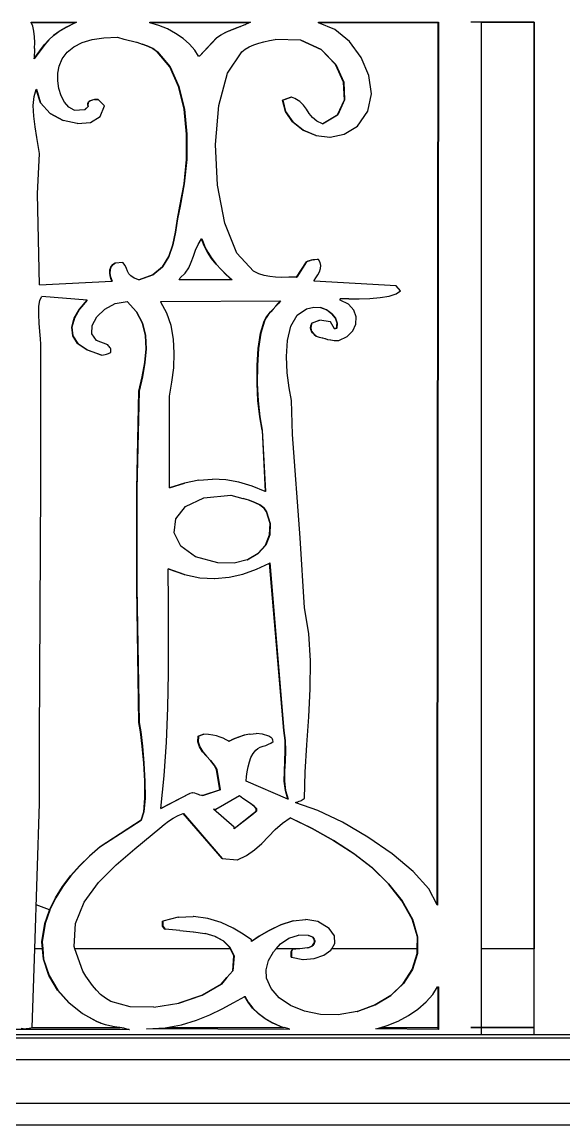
# Model space of a CAD drawing. Header units: inches. Extents: x 3672 to 10975, y -27382 to -746.
# Drawn here: x 4134.9 to 4147.33, y -26888.6 to -26863.26 of the extents above; entities that cross this region are included whole.
import ezdxf

# ---------------------------------------------------------------- set-up
doc = ezdxf.new("R2010")
doc.units = ezdxf.units.IN
doc.header["$LTSCALE"] = 17
doc.header["$MEASUREMENT"] = 0
doc.layers.add('25 BOT BAR', color=12, linetype='Continuous', lineweight=25)

# ---------------------------------------------------------------- blocks, each defined once
blk = doc.blocks.new('A$C99292ed1')
for p, q in [((63.096, 29.081), (64.133, 29.081)), ((63.1, 29.07), (63.096, 29.081)), ((63.1, 29.07), (64.117, 29.07)), ((63.138, 28.96), (63.1, 29.07)), ((63.164, 28.816), (63.138, 28.96)), ((63.737, 28.807), (63.907, 28.931)), ((63.911, 28.931), (63.742, 28.807)), ((63.907, 28.931), (64.117, 29.07)), ((63.907, 28.931), (63.911, 28.931)), ((64.122, 29.07), (63.911, 28.931)), ((64.117, 29.07), (64.133, 29.081)), ((64.117, 29.07), (64.122, 29.07)), ((64.137, 29.081), (64.122, 29.07)), ((64.133, 29.081), (64.137, 29.081)), ((65.824, 29.081), (68.125, 29.081)), ((65.824, 29.07), (65.824, 29.081)), ((65.824, 29.07), (68.107, 29.07)), ((65.824, 29.06), (65.824, 29.07)), ((66.026, 28.987), (65.824, 29.06)), ((66.225, 28.884), (66.026, 28.987)), ((66.413, 28.755), (66.225, 28.884)), ((67.662, 28.84), (67.778, 28.898)), ((67.783, 28.898), (67.666, 28.84)), ((67.778, 28.898), (67.896, 28.956)), ((67.778, 28.898), (67.783, 28.898)), ((67.901, 28.956), (67.783, 28.898)), ((67.896, 28.956), (68.013, 29.015)), ((67.896, 28.956), (67.901, 28.956)), ((68.018, 29.015), (67.901, 28.956)), ((68.013, 29.015), (68.107, 29.07)), ((68.013, 29.015), (68.018, 29.015)), ((68.112, 29.07), (68.018, 29.015)), ((68.107, 29.07), (68.125, 29.081)), ((68.107, 29.07), (68.112, 29.07)), ((68.13, 29.081), (68.112, 29.07)), ((68.125, 29.081), (68.13, 29.081)), ((69.692, 29.081), (72.44, 29.081)), ((69.692, 29.07), (69.692, 29.081)), ((69.692, 29.07), (72.44, 29.07)), ((69.692, 29.06), (69.692, 29.07)), ((70.071, 28.866), (69.692, 29.06)), ((72.426, 15.371), (72.44, 29.07)), ((72.444, 29.07), (72.431, 15.371)), ((72.44, 29.07), (72.44, 29.081)), ((72.44, 29.081), (72.444, 29.081)), ((72.44, 29.07), (72.444, 29.07)), ((72.444, 29.081), (72.444, 29.07)), ((74.642, 29.08), (73.192, 29.08)), ((74.642, 29.081), (73.326, 29.08)), ((73.436, 29.081), (74.642, 29.081)), ((73.436, 2.472), (73.436, 29.081)), ((74.642, 29.081), (74.642, 2.472)), ((74.642, 0.212), (74.642, 29.08)), ((63.178, 28.657), (63.164, 28.816)), ((63.182, 28.491), (63.178, 28.657)), ((63.503, 28.574), (63.608, 28.693)), ((63.613, 28.693), (63.508, 28.574)), ((63.608, 28.693), (63.737, 28.807)), ((63.608, 28.693), (63.613, 28.693)), ((63.742, 28.807), (63.613, 28.693)), ((63.737, 28.807), (63.742, 28.807)), ((64.498, 28.579), (64.769, 28.632)), ((64.769, 28.632), (65.08, 28.645)), ((65.08, 28.645), (65.228, 28.591)), ((66.585, 28.607), (66.413, 28.755)), ((67.356, 28.624), (67.447, 28.706)), ((67.452, 28.706), (67.361, 28.624)), ((67.447, 28.706), (67.55, 28.777)), ((67.447, 28.706), (67.452, 28.706)), ((67.555, 28.777), (67.452, 28.706)), ((67.55, 28.777), (67.662, 28.84)), ((67.55, 28.777), (67.555, 28.777)), ((67.666, 28.84), (67.555, 28.777)), ((67.662, 28.84), (67.666, 28.84)), ((70.405, 28.519), (70.071, 28.866)), ((63.179, 28.325), (63.182, 28.491)), ((63.298, 28.254), (63.405, 28.433)), ((63.41, 28.433), (63.303, 28.254)), ((63.405, 28.433), (63.503, 28.574)), ((63.405, 28.433), (63.41, 28.433)), ((63.508, 28.574), (63.41, 28.433)), ((63.503, 28.574), (63.508, 28.574)), ((64.076, 28.367), (64.267, 28.49)), ((64.267, 28.49), (64.498, 28.579)), ((65.228, 28.591), (65.233, 28.591)), ((65.233, 28.591), (65.516, 28.499)), ((65.516, 28.499), (65.521, 28.499)), ((65.521, 28.499), (65.649, 28.451)), ((65.649, 28.451), (65.654, 28.451)), ((65.774, 28.393), (65.649, 28.451)), ((65.654, 28.451), (65.778, 28.393)), ((65.888, 28.322), (65.774, 28.393)), ((65.774, 28.393), (65.778, 28.393)), ((65.778, 28.393), (65.893, 28.322)), ((66.735, 28.446), (66.585, 28.607)), ((66.855, 28.277), (66.735, 28.446)), ((66.96, 28.106), (67.356, 28.624)), ((67.361, 28.624), (66.964, 28.106)), ((67.356, 28.624), (67.361, 28.624)), ((68.104, 28.367), (68.208, 28.424)), ((68.208, 28.424), (68.32, 28.474)), ((68.32, 28.474), (68.441, 28.517)), ((68.441, 28.517), (68.568, 28.553)), ((68.568, 28.553), (68.7, 28.583)), ((69.284, 28.561), (68.7, 28.583)), ((69.284, 28.561), (69.289, 28.561)), ((69.752, 28.294), (69.284, 28.561)), ((69.289, 28.561), (69.757, 28.294)), ((70.672, 28.065), (70.405, 28.519)), ((63.303, 28.254), (63.17, 28.023)), ((63.179, 28.325), (63.171, 28.032)), ((63.171, 28.032), (63.298, 28.254)), ((63.298, 28.254), (63.303, 28.254)), ((63.813, 28.027), (63.925, 28.212)), ((63.925, 28.212), (64.076, 28.367)), ((65.888, 28.322), (65.893, 28.322)), ((65.992, 28.23), (65.888, 28.322)), ((65.893, 28.322), (65.997, 28.23)), ((66.281, 27.799), (65.992, 28.23)), ((65.992, 28.23), (65.997, 28.23)), ((65.997, 28.23), (66.286, 27.799)), ((66.939, 28.106), (66.855, 28.277)), ((67.602, 27.616), (67.931, 28.23)), ((67.931, 28.23), (68.012, 28.303)), ((68.012, 28.303), (68.104, 28.367)), ((69.752, 28.294), (69.757, 28.294)), ((70.084, 27.864), (69.752, 28.294)), ((69.757, 28.294), (70.089, 27.864)), ((63.17, 28.023), (63.171, 28.032)), ((63.741, 27.816), (63.813, 28.027)), ((66.96, 28.106), (66.939, 28.106)), ((66.964, 28.106), (66.96, 28.106)), ((70.847, 27.549), (70.672, 28.065)), ((63.71, 27.611), (63.741, 27.816)), ((66.281, 27.799), (66.286, 27.799)), ((66.484, 27.234), (66.281, 27.799)), ((66.286, 27.799), (66.489, 27.234)), ((70.084, 27.864), (70.089, 27.864)), ((70.267, 27.353), (70.084, 27.864)), ((70.089, 27.864), (70.272, 27.353)), ((63.708, 27.391), (63.71, 27.611)), ((63.734, 27.169), (63.708, 27.391)), ((67.402, 26.683), (67.602, 27.616)), ((70.906, 27.019), (70.847, 27.549)), ((63.165, 26.948), (63.217, 27.143)), ((63.217, 27.143), (63.22, 27.152)), ((63.311, 26.757), (63.217, 27.143)), ((63.22, 27.152), (63.315, 26.757)), ((63.786, 26.96), (63.734, 27.169)), ((66.484, 27.234), (66.489, 27.234)), ((66.61, 26.576), (66.484, 27.234)), ((66.489, 27.234), (66.615, 26.576)), ((70.288, 26.843), (70.267, 27.353)), ((70.267, 27.353), (70.272, 27.353)), ((70.272, 27.353), (70.293, 26.843)), ((63.148, 26.683), (63.165, 26.948)), ((63.863, 26.777), (63.786, 26.96)), ((64.557, 26.856), (64.629, 26.862)), ((64.63, 26.86), (64.557, 26.856)), ((64.629, 26.862), (64.63, 26.86)), ((64.633, 26.862), (64.63, 26.86)), ((64.63, 26.86), (64.63, 26.86)), ((64.782, 26.675), (64.633, 26.862)), ((68.869, 26.841), (69.067, 26.924)), ((69.069, 26.923), (68.874, 26.841)), ((69.067, 26.924), (69.069, 26.923)), ((69.072, 26.924), (69.069, 26.923)), ((69.146, 26.882), (69.072, 26.924)), ((69.261, 26.799), (69.146, 26.882)), ((70.827, 26.518), (70.906, 27.019)), ((63.158, 26.381), (63.148, 26.683)), ((63.311, 26.757), (63.315, 26.757)), ((63.533, 26.454), (63.311, 26.757)), ((63.315, 26.757), (63.538, 26.454)), ((63.964, 26.636), (63.863, 26.777)), ((64.088, 26.551), (63.964, 26.636)), ((64.331, 26.571), (64.405, 26.654)), ((64.41, 26.654), (64.336, 26.571)), ((64.396, 26.707), (64.399, 26.752)), ((64.405, 26.654), (64.396, 26.707)), ((64.396, 26.707), (64.401, 26.707)), ((64.399, 26.752), (64.416, 26.79)), ((64.399, 26.752), (64.404, 26.752)), ((64.404, 26.752), (64.401, 26.707)), ((64.401, 26.707), (64.41, 26.654)), ((64.421, 26.79), (64.404, 26.752)), ((64.405, 26.654), (64.41, 26.654)), ((64.416, 26.79), (64.447, 26.82)), ((64.416, 26.79), (64.421, 26.79)), ((64.452, 26.82), (64.421, 26.79)), ((64.447, 26.82), (64.492, 26.842)), ((64.447, 26.82), (64.452, 26.82)), ((64.497, 26.842), (64.452, 26.82)), ((64.492, 26.842), (64.497, 26.842)), ((64.553, 26.856), (64.497, 26.842)), ((64.553, 26.856), (64.557, 26.856)), ((64.684, 26.365), (64.782, 26.675)), ((67.329, 25.565), (67.402, 26.683)), ((68.869, 26.841), (68.874, 26.841)), ((68.932, 26.508), (68.869, 26.841)), ((68.874, 26.841), (68.937, 26.508)), ((69.346, 26.694), (69.261, 26.799)), ((69.414, 26.576), (69.346, 26.694)), ((70.132, 26.417), (70.288, 26.843)), ((70.293, 26.843), (70.137, 26.417)), ((70.288, 26.843), (70.293, 26.843)), ((63.188, 26.068), (63.158, 26.381)), ((63.533, 26.454), (63.538, 26.454)), ((63.832, 26.253), (63.533, 26.454)), ((63.538, 26.454), (63.836, 26.253)), ((64.088, 26.551), (64.331, 26.571)), ((64.331, 26.571), (64.336, 26.571)), ((64.46, 26.198), (64.684, 26.365)), ((66.61, 26.576), (66.615, 26.576)), ((66.667, 25.862), (66.61, 26.576)), ((66.615, 26.576), (66.671, 25.862)), ((68.932, 26.508), (68.937, 26.508)), ((69.096, 26.212), (68.932, 26.508)), ((68.937, 26.508), (69.101, 26.212)), ((69.48, 26.455), (69.414, 26.576)), ((69.556, 26.339), (69.48, 26.455)), ((69.788, 26.158), (70.132, 26.417)), ((70.137, 26.417), (69.791, 26.157)), ((70.132, 26.417), (70.137, 26.417)), ((70.585, 26.094), (70.827, 26.518)), ((63.832, 26.253), (63.836, 26.253)), ((64.156, 26.164), (63.836, 26.253)), ((64.159, 26.164), (64.156, 26.164)), ((64.159, 26.164), (64.161, 26.164)), ((64.161, 26.164), (64.46, 26.198)), ((69.096, 26.212), (69.101, 26.212)), ((69.338, 25.976), (69.096, 26.212)), ((69.101, 26.212), (69.342, 25.976)), ((69.655, 26.237), (69.556, 26.339)), ((69.788, 26.158), (69.655, 26.237)), ((69.791, 26.157), (69.788, 26.158)), ((63.226, 25.768), (63.188, 26.068)), ((66.664, 25.134), (66.667, 25.862)), ((66.667, 25.862), (66.671, 25.862)), ((66.671, 25.862), (66.669, 25.134)), ((69.338, 25.976), (69.342, 25.976)), ((69.631, 25.824), (69.338, 25.976)), ((69.342, 25.976), (69.636, 25.824)), ((69.957, 25.777), (70.282, 25.86)), ((70.282, 25.86), (70.585, 26.094)), ((63.294, 25.306), (63.226, 25.768)), ((69.631, 25.824), (69.636, 25.824)), ((69.636, 25.824), (69.953, 25.777)), ((69.954, 25.778), (69.953, 25.777)), ((69.954, 25.778), (69.957, 25.777)), ((67.376, 24.395), (67.329, 25.565)), ((63.245, 24.145), (63.294, 25.306)), ((66.61, 24.431), (66.664, 25.134)), ((66.669, 25.134), (66.614, 24.431)), ((66.664, 25.134), (66.669, 25.134)), ((66.513, 23.792), (66.61, 24.431)), ((66.614, 24.431), (66.518, 23.792)), ((66.61, 24.431), (66.614, 24.431)), ((67.541, 23.31), (67.376, 24.395)), ((63.294, 21.532), (63.245, 24.145)), ((66.456, 23.426), (66.513, 23.792)), ((66.518, 23.792), (66.461, 23.426)), ((66.513, 23.792), (66.518, 23.792)), ((66.408, 23.052), (66.456, 23.426)), ((66.461, 23.426), (66.413, 23.052)), ((66.456, 23.426), (66.461, 23.426)), ((67.819, 22.442), (67.541, 23.31)), ((66.349, 22.686), (66.408, 23.052)), ((66.413, 23.052), (66.353, 22.686)), ((66.408, 23.052), (66.413, 23.052)), ((66.932, 22.698), (67.011, 22.853)), ((67.011, 22.853), (67.014, 22.859)), ((67.072, 22.657), (67.011, 22.853)), ((67.011, 22.853), (67.043, 22.765)), ((67.014, 22.859), (67.043, 22.765)), ((66.256, 22.348), (66.349, 22.686)), ((66.353, 22.686), (66.261, 22.348)), ((66.349, 22.686), (66.353, 22.686)), ((66.872, 22.528), (66.932, 22.698)), ((67.043, 22.765), (67.076, 22.657)), ((67.072, 22.657), (67.076, 22.657)), ((67.149, 22.469), (67.072, 22.657)), ((67.076, 22.657), (67.118, 22.556)), ((67.118, 22.556), (67.149, 22.469)), ((67.118, 22.556), (67.154, 22.469)), ((66.11, 22.055), (66.256, 22.348)), ((66.261, 22.348), (66.115, 22.055)), ((66.256, 22.348), (66.261, 22.348)), ((66.774, 22.183), (66.823, 22.354)), ((66.823, 22.354), (66.872, 22.528)), ((67.149, 22.469), (67.154, 22.469)), ((67.241, 22.294), (67.149, 22.469)), ((67.154, 22.469), (67.245, 22.294)), ((68.204, 21.926), (67.819, 22.442)), ((64.925, 22.04), (64.964, 22.105)), ((64.969, 22.105), (64.93, 22.04)), ((64.964, 22.105), (65.025, 22.154)), ((64.964, 22.105), (64.969, 22.105)), ((65.03, 22.154), (64.969, 22.105)), ((65.025, 22.154), (65.03, 22.154)), ((65.199, 22.175), (65.03, 22.154)), ((65.199, 22.175), (65.204, 22.175)), ((65.255, 22.086), (65.204, 22.175)), ((65.287, 22.003), (65.255, 22.086)), ((65.888, 21.826), (66.11, 22.055)), ((66.115, 22.055), (65.893, 21.826)), ((66.11, 22.055), (66.115, 22.055)), ((66.714, 22.019), (66.774, 22.183)), ((67.343, 22.129), (67.241, 22.294)), ((67.241, 22.294), (67.245, 22.294)), ((67.245, 22.294), (67.348, 22.129)), ((67.343, 22.129), (67.348, 22.129)), ((67.456, 21.973), (67.343, 22.129)), ((67.348, 22.129), (67.461, 21.973)), ((69.191, 21.76), (69.414, 22.195)), ((69.419, 22.195), (69.196, 21.76)), ((69.414, 22.195), (69.446, 22.212)), ((69.414, 22.195), (69.419, 22.195)), ((69.451, 22.212), (69.419, 22.195)), ((69.446, 22.212), (69.473, 22.226)), ((69.446, 22.212), (69.451, 22.212)), ((69.478, 22.226), (69.451, 22.212)), ((69.473, 22.226), (69.5, 22.237)), ((69.473, 22.226), (69.478, 22.226)), ((69.504, 22.237), (69.478, 22.226)), ((69.5, 22.237), (69.504, 22.237)), ((69.528, 22.246), (69.504, 22.237)), ((69.528, 22.246), (69.533, 22.246)), ((69.563, 22.252), (69.533, 22.246)), ((69.563, 22.252), (69.567, 22.252)), ((69.606, 22.256), (69.567, 22.252)), ((69.606, 22.256), (69.611, 22.256)), ((69.662, 22.258), (69.611, 22.256)), ((69.692, 22.258), (69.662, 22.258)), ((69.733, 22.176), (69.692, 22.258)), ((69.746, 22.09), (69.733, 22.176)), ((69.738, 22.002), (69.746, 22.09)), ((64.902, 21.882), (64.906, 21.965)), ((64.902, 21.882), (64.907, 21.882)), ((64.91, 21.797), (64.902, 21.882)), ((64.906, 21.965), (64.925, 22.04)), ((64.906, 21.965), (64.91, 21.965)), ((64.91, 21.965), (64.907, 21.882)), ((64.907, 21.882), (64.915, 21.797)), ((64.93, 22.04), (64.91, 21.965)), ((64.928, 21.713), (64.91, 21.797)), ((64.91, 21.797), (64.915, 21.797)), ((64.915, 21.797), (64.933, 21.713)), ((64.925, 22.04), (64.93, 22.04)), ((65.311, 21.925), (65.287, 22.003)), ((65.34, 21.854), (65.311, 21.925)), ((65.386, 21.789), (65.34, 21.854)), ((65.573, 21.678), (65.888, 21.826)), ((65.893, 21.826), (65.576, 21.677)), ((65.888, 21.826), (65.893, 21.826)), ((66.518, 21.739), (66.632, 21.869)), ((66.632, 21.869), (66.714, 22.019)), ((67.577, 21.823), (67.456, 21.973)), ((67.456, 21.973), (67.461, 21.973)), ((67.461, 21.973), (67.581, 21.823)), ((67.577, 21.823), (67.581, 21.823)), ((67.703, 21.677), (67.577, 21.823)), ((67.581, 21.823), (67.708, 21.677)), ((68.325, 21.855), (68.204, 21.926)), ((68.447, 21.805), (68.325, 21.855)), ((68.573, 21.773), (68.447, 21.805)), ((69.635, 21.738), (69.676, 21.824)), ((69.676, 21.824), (69.713, 21.912)), ((69.713, 21.912), (69.738, 22.002)), ((63.294, 21.532), (64.951, 21.636)), ((64.928, 21.713), (64.933, 21.713)), ((64.951, 21.636), (64.928, 21.713)), ((64.933, 21.713), (64.956, 21.636)), ((64.951, 21.636), (64.956, 21.636)), ((65.461, 21.73), (65.386, 21.789)), ((65.573, 21.678), (65.461, 21.73)), ((65.576, 21.677), (65.573, 21.678)), ((66.493, 21.677), (66.518, 21.739)), ((67.703, 21.677), (66.493, 21.677)), ((67.708, 21.677), (67.703, 21.677)), ((68.707, 21.755), (68.573, 21.773)), ((68.853, 21.749), (68.707, 21.755)), ((69.01, 21.752), (68.853, 21.749)), ((69.01, 21.752), (69.015, 21.752)), ((69.191, 21.76), (69.015, 21.752)), ((69.191, 21.76), (69.196, 21.76)), ((69.593, 21.656), (69.635, 21.738)), ((69.593, 21.636), (69.593, 21.656)), ((71.477, 21.511), (69.593, 21.636)), ((71.577, 21.366), (71.477, 21.511)), ((71.477, 21.274), (71.577, 21.366)), ((63.276, 20.913), (63.297, 21.094)), ((63.297, 21.094), (63.344, 21.2)), ((64.381, 21.096), (63.344, 21.2)), ((64.207, 20.839), (64.381, 21.096)), ((64.385, 21.096), (64.212, 20.839)), ((64.381, 21.096), (64.385, 21.096)), ((65.03, 20.996), (65.299, 21.054)), ((65.299, 21.054), (65.303, 21.055)), ((65.516, 20.761), (65.299, 21.054)), ((65.303, 21.055), (65.52, 20.761)), ((66.072, 21.055), (68.819, 21.076)), ((66.072, 21.034), (66.072, 21.055)), ((66.215, 20.721), (66.072, 21.034)), ((68.768, 20.995), (68.819, 21.076)), ((68.824, 21.076), (68.773, 20.995)), ((68.819, 21.076), (68.824, 21.076)), ((70.188, 21.096), (70.188, 21.138)), ((70.39, 21.133), (70.188, 21.138)), ((70.379, 20.979), (70.188, 21.096)), ((70.39, 21.133), (70.394, 21.133)), ((70.394, 21.133), (70.629, 21.134)), ((70.629, 21.134), (70.872, 21.144)), ((70.872, 21.144), (71.107, 21.168)), ((71.107, 21.168), (71.314, 21.21)), ((71.314, 21.21), (71.477, 21.274)), ((63.274, 20.684), (63.276, 20.913)), ((64.086, 20.577), (64.207, 20.839)), ((64.212, 20.839), (64.091, 20.577)), ((64.207, 20.839), (64.212, 20.839)), ((64.605, 20.619), (64.79, 20.839)), ((64.79, 20.839), (65.03, 20.996)), ((68.592, 20.761), (68.652, 20.84)), ((68.656, 20.84), (68.597, 20.761)), ((68.652, 20.84), (68.711, 20.918)), ((68.652, 20.84), (68.656, 20.84)), ((68.716, 20.918), (68.656, 20.84)), ((68.711, 20.918), (68.768, 20.995)), ((68.711, 20.918), (68.716, 20.918)), ((68.773, 20.995), (68.716, 20.918)), ((68.768, 20.995), (68.773, 20.995)), ((69.2, 20.663), (69.419, 20.847)), ((69.419, 20.847), (69.584, 20.896)), ((69.584, 20.896), (69.737, 20.88)), ((69.737, 20.88), (69.741, 20.88)), ((69.879, 20.813), (69.737, 20.88)), ((69.741, 20.88), (69.884, 20.813)), ((69.879, 20.813), (69.884, 20.813)), ((69.996, 20.707), (69.879, 20.813)), ((69.884, 20.813), (70.001, 20.707)), ((70.501, 20.812), (70.379, 20.979)), ((70.557, 20.614), (70.501, 20.812)), ((63.283, 20.434), (63.274, 20.684)), ((64.03, 20.318), (64.086, 20.577)), ((64.091, 20.577), (64.035, 20.318)), ((64.086, 20.577), (64.091, 20.577)), ((64.497, 20.372), (64.605, 20.619)), ((65.516, 20.761), (65.52, 20.761)), ((65.653, 20.433), (65.516, 20.761)), ((65.52, 20.761), (65.657, 20.433)), ((66.312, 20.366), (66.215, 20.721)), ((68.447, 20.495), (68.487, 20.59)), ((68.491, 20.59), (68.452, 20.495)), ((68.487, 20.59), (68.536, 20.678)), ((68.487, 20.59), (68.491, 20.59)), ((68.541, 20.678), (68.491, 20.59)), ((68.536, 20.678), (68.592, 20.761)), ((68.536, 20.678), (68.541, 20.678)), ((68.597, 20.761), (68.541, 20.678)), ((68.592, 20.761), (68.597, 20.761)), ((69.06, 20.345), (69.2, 20.663)), ((69.996, 20.707), (70.001, 20.707)), ((70.08, 20.576), (69.996, 20.707)), ((70.001, 20.707), (70.085, 20.576)), ((70.08, 20.576), (70.085, 20.576)), ((70.12, 20.432), (70.08, 20.576)), ((70.085, 20.576), (70.125, 20.432)), ((70.548, 20.407), (70.557, 20.614)), ((63.299, 20.191), (63.283, 20.434)), ((64.03, 20.318), (64.035, 20.318)), ((64.052, 20.073), (64.03, 20.318)), ((64.035, 20.318), (64.057, 20.073)), ((64.488, 20.131), (64.497, 20.372)), ((65.653, 20.433), (65.657, 20.433)), ((65.722, 20.077), (65.653, 20.433)), ((65.657, 20.433), (65.726, 20.077)), ((66.366, 19.979), (66.312, 20.366)), ((68.364, 20.143), (68.447, 20.495)), ((68.452, 20.495), (68.369, 20.143)), ((68.447, 20.495), (68.452, 20.495)), ((68.984, 19.937), (69.06, 20.345)), ((69.512, 20.298), (69.52, 20.359)), ((69.512, 20.298), (69.517, 20.298)), ((69.516, 20.247), (69.512, 20.298)), ((69.524, 20.359), (69.517, 20.298)), ((69.517, 20.298), (69.521, 20.247)), ((69.52, 20.359), (69.538, 20.433)), ((69.52, 20.359), (69.524, 20.359)), ((69.543, 20.433), (69.524, 20.359)), ((69.538, 20.433), (69.712, 20.516)), ((69.538, 20.433), (69.543, 20.433)), ((69.716, 20.515), (69.543, 20.433)), ((69.712, 20.516), (69.716, 20.515)), ((69.717, 20.516), (69.716, 20.515)), ((69.965, 20.474), (69.717, 20.516)), ((70.063, 20.268), (69.965, 20.474)), ((70.063, 20.268), (70.109, 20.288)), ((70.114, 20.288), (70.064, 20.267)), ((70.109, 20.288), (70.12, 20.432)), ((70.109, 20.288), (70.114, 20.288)), ((70.125, 20.432), (70.114, 20.288)), ((70.12, 20.432), (70.125, 20.432)), ((70.478, 20.211), (70.548, 20.407)), ((63.313, 19.981), (63.299, 20.191)), ((64.052, 20.073), (64.057, 20.073)), ((64.163, 19.852), (64.052, 20.073)), ((64.057, 20.073), (64.168, 19.852)), ((64.6, 19.932), (64.488, 20.131)), ((65.722, 20.077), (65.726, 20.077)), ((65.735, 19.698), (65.722, 20.077)), ((65.726, 20.077), (65.74, 19.698)), ((68.311, 19.706), (68.364, 20.143)), ((68.369, 20.143), (68.316, 19.706)), ((68.364, 20.143), (68.369, 20.143)), ((69.516, 20.247), (69.521, 20.247)), ((69.531, 20.2), (69.516, 20.247)), ((69.521, 20.247), (69.536, 20.2)), ((69.531, 20.2), (69.536, 20.2)), ((69.556, 20.156), (69.531, 20.2)), ((69.536, 20.2), (69.561, 20.156)), ((69.556, 20.156), (69.561, 20.156)), ((69.592, 20.11), (69.556, 20.156)), ((69.561, 20.156), (69.597, 20.11)), ((69.592, 20.11), (69.597, 20.11)), ((69.638, 20.059), (69.592, 20.11)), ((69.597, 20.11), (69.642, 20.059)), ((69.638, 20.059), (69.642, 20.059)), ((69.642, 20.059), (69.712, 20.036)), ((69.712, 20.036), (69.717, 20.036)), ((69.717, 20.036), (69.777, 20.013)), ((70.064, 20.267), (70.063, 20.268)), ((70.163, 19.935), (70.349, 20.047)), ((70.349, 20.047), (70.478, 20.211)), ((63.319, 19.831), (63.313, 19.981)), ((63.319, 15.787), (63.319, 19.831)), ((64.163, 19.852), (64.168, 19.852)), ((64.376, 19.665), (64.163, 19.852)), ((64.168, 19.852), (64.381, 19.665)), ((64.857, 19.811), (64.6, 19.932)), ((64.877, 19.784), (64.857, 19.811)), ((64.893, 19.761), (64.877, 19.784)), ((66.384, 19.571), (66.366, 19.979)), ((68.96, 19.478), (68.984, 19.937)), ((69.777, 20.013), (69.781, 20.013)), ((69.781, 20.013), (69.838, 19.99)), ((69.838, 19.99), (69.843, 19.99)), ((69.843, 19.99), (69.901, 19.969)), ((69.901, 19.969), (69.906, 19.969)), ((69.906, 19.969), (69.972, 19.953)), ((69.972, 19.953), (69.976, 19.953)), ((69.976, 19.953), (70.056, 19.941)), ((70.056, 19.941), (70.06, 19.941)), ((70.06, 19.941), (70.158, 19.935)), ((70.158, 19.935), (70.163, 19.935)), ((64.376, 19.665), (64.381, 19.665)), ((64.703, 19.52), (64.376, 19.665)), ((64.381, 19.665), (64.707, 19.521)), ((64.707, 19.521), (64.703, 19.52)), ((64.707, 19.521), (64.708, 19.52)), ((64.708, 19.52), (64.757, 19.526)), ((64.757, 19.526), (64.795, 19.534)), ((64.795, 19.534), (64.826, 19.543)), ((64.826, 19.543), (64.853, 19.554)), ((64.853, 19.554), (64.877, 19.568)), ((64.877, 19.568), (64.902, 19.584)), ((64.906, 19.739), (64.893, 19.761)), ((64.902, 19.584), (64.931, 19.603)), ((64.916, 19.715), (64.906, 19.739)), ((64.924, 19.687), (64.916, 19.715)), ((64.929, 19.65), (64.924, 19.687)), ((64.931, 19.603), (64.929, 19.65)), ((65.706, 19.302), (65.735, 19.698)), ((65.74, 19.698), (65.711, 19.302)), ((65.735, 19.698), (65.74, 19.698)), ((66.37, 19.155), (66.384, 19.571)), ((68.285, 19.216), (68.311, 19.706)), ((68.316, 19.706), (68.29, 19.216)), ((68.311, 19.706), (68.316, 19.706)), ((65.647, 18.895), (65.706, 19.302)), ((65.711, 19.302), (65.652, 18.895)), ((65.706, 19.302), (65.711, 19.302)), ((68.976, 19.011), (68.96, 19.478)), ((66.33, 18.74), (66.37, 19.155)), ((68.284, 18.705), (68.285, 19.216)), ((68.285, 19.216), (68.29, 19.216)), ((68.29, 19.216), (68.289, 18.705)), ((69.017, 18.576), (68.976, 19.011)), ((65.571, 18.483), (65.647, 18.895)), ((65.652, 18.895), (65.576, 18.483)), ((65.647, 18.895), (65.652, 18.895)), ((66.27, 18.338), (66.33, 18.74)), ((68.284, 18.705), (68.289, 18.705)), ((68.304, 18.205), (68.284, 18.705)), ((68.289, 18.705), (68.309, 18.205)), ((69.072, 18.214), (69.017, 18.576)), ((65.521, 15.663), (65.571, 18.483)), ((65.576, 18.483), (65.526, 15.663)), ((65.571, 18.483), (65.576, 18.483)), ((66.27, 15.706), (66.27, 18.338)), ((68.304, 18.205), (68.309, 18.205)), ((68.343, 17.747), (68.304, 18.205)), ((68.309, 18.205), (68.348, 17.747)), ((69.097, 17.239), (69.072, 18.214)), ((68.398, 17.363), (68.343, 17.747)), ((68.343, 17.747), (68.348, 17.747)), ((68.348, 17.747), (68.403, 17.363)), ((68.398, 17.363), (68.403, 17.363)), ((68.398, 17.363), (68.472, 15.603)), ((68.403, 17.363), (68.477, 15.601)), ((69.27, 14.273), (69.097, 17.239)), ((63.294, 8.487), (63.319, 15.787)), ((66.62, 15.842), (66.27, 15.704)), ((66.27, 15.706), (66.615, 15.842)), ((66.615, 15.842), (66.62, 15.842)), ((66.944, 15.925), (66.62, 15.842)), ((66.944, 15.925), (66.949, 15.925)), ((66.949, 15.925), (67.258, 15.955)), ((67.258, 15.955), (67.261, 15.955)), ((67.263, 15.955), (67.261, 15.955)), ((67.567, 15.935), (67.263, 15.955)), ((67.866, 15.867), (67.567, 15.935)), ((68.168, 15.755), (67.866, 15.867)), ((68.472, 15.603), (68.168, 15.755)), ((65.521, 15.663), (65.526, 15.663)), ((65.521, 15.371), (65.521, 15.663)), ((65.526, 15.663), (65.526, 15.371)), ((66.27, 15.704), (66.27, 15.706)), ((67.065, 15.414), (67.683, 15.497)), ((67.683, 15.497), (67.817, 15.448)), ((68.477, 15.601), (68.472, 15.603)), ((65.526, 15.371), (65.521, 15.371)), ((65.521, 12.842), (65.521, 15.371)), ((65.526, 15.371), (65.526, 12.842)), ((66.643, 15.166), (67.065, 15.414)), ((67.817, 15.448), (67.822, 15.448)), ((67.822, 15.448), (67.959, 15.4)), ((67.959, 15.4), (67.964, 15.4)), ((68.036, 15.371), (67.964, 15.4)), ((68.04, 15.371), (68.036, 15.371)), ((68.098, 15.347), (68.04, 15.371)), ((68.098, 15.347), (68.103, 15.347)), ((68.229, 15.286), (68.098, 15.347)), ((68.103, 15.347), (68.234, 15.286)), ((68.229, 15.286), (68.234, 15.286)), ((68.343, 15.214), (68.229, 15.286)), ((68.234, 15.286), (68.348, 15.214)), ((68.435, 15.127), (68.343, 15.214)), ((68.343, 15.214), (68.348, 15.214)), ((68.348, 15.214), (68.439, 15.127)), ((72.415, 3.729), (72.426, 15.371)), ((72.431, 15.371), (72.42, 3.718)), ((72.431, 15.371), (72.426, 15.371)), ((66.416, 14.814), (66.643, 15.166)), ((68.497, 15.02), (68.435, 15.127)), ((68.435, 15.127), (68.439, 15.127)), ((68.439, 15.127), (68.502, 15.02)), ((68.58, 14.681), (68.497, 15.02)), ((68.497, 15.02), (68.502, 15.02)), ((68.502, 15.02), (68.585, 14.681)), ((66.38, 14.416), (66.416, 14.814)), ((68.571, 14.357), (68.58, 14.681)), ((68.585, 14.681), (68.576, 14.357)), ((68.58, 14.681), (68.585, 14.681)), ((66.532, 14.032), (66.38, 14.416)), ((68.476, 14.064), (68.571, 14.357)), ((68.576, 14.357), (68.481, 14.064)), ((68.571, 14.357), (68.576, 14.357)), ((69.266, 14.272), (69.266, 14.271)), ((69.37, 12.262), (69.27, 14.273)), ((66.868, 13.723), (66.532, 14.032)), ((68.303, 13.82), (68.476, 14.064)), ((68.481, 14.064), (68.308, 13.82)), ((68.476, 14.064), (68.481, 14.064)), ((67.386, 13.548), (66.868, 13.723)), ((68.059, 13.642), (68.303, 13.82)), ((68.308, 13.82), (68.063, 13.642)), ((68.303, 13.82), (68.308, 13.82)), ((67.754, 13.545), (67.386, 13.548)), ((68.059, 13.642), (67.754, 13.545)), ((68.059, 13.642), (68.063, 13.642)), ((68.271, 13.369), (68.572, 13.545)), ((68.572, 13.545), (68.576, 13.548)), ((68.894, 8.736), (68.572, 13.545)), ((68.576, 13.548), (68.898, 8.736)), ((66.245, 13.382), (66.616, 13.216)), ((66.245, 13.379), (66.245, 13.382)), ((66.612, 13.216), (66.245, 13.379)), ((66.247, 12.395), (66.245, 13.379)), ((66.612, 13.216), (66.616, 13.216)), ((66.616, 13.216), (66.966, 13.125)), ((67.641, 13.139), (67.96, 13.23)), ((67.96, 13.23), (68.271, 13.369)), ((66.966, 13.125), (66.971, 13.125)), ((66.971, 13.125), (67.307, 13.101)), ((67.309, 13.101), (67.307, 13.101)), ((67.309, 13.101), (67.312, 13.101)), ((67.312, 13.101), (67.641, 13.139)), ((65.521, 12.842), (65.526, 12.842)), ((65.571, 8.964), (65.521, 12.842)), ((65.526, 12.842), (65.576, 8.964)), ((66.25, 11.395), (66.247, 12.395)), ((69.469, 11.52), (69.37, 12.262)), ((69.508, 10.74), (69.469, 11.52)), ((66.249, 10.391), (66.25, 11.395)), ((69.503, 9.938), (69.508, 10.74)), ((66.237, 9.389), (66.249, 10.391)), ((69.47, 9.127), (69.503, 9.938)), ((66.207, 8.401), (66.237, 9.389)), ((69.426, 8.322), (69.47, 9.127)), ((65.571, 8.964), (65.576, 8.964)), ((65.608, 8.699), (65.571, 8.964)), ((65.576, 8.964), (65.613, 8.699)), ((65.608, 8.699), (65.613, 8.699)), ((65.648, 8.291), (65.608, 8.699)), ((65.613, 8.699), (65.652, 8.291)), ((66.935, 8.57), (67.059, 8.633)), ((67.063, 8.633), (66.939, 8.57)), ((67.059, 8.633), (67.063, 8.633)), ((67.171, 8.623), (67.063, 8.633)), ((67.267, 8.605), (67.171, 8.623)), ((68.118, 8.636), (67.984, 8.6)), ((68.118, 8.636), (68.123, 8.636)), ((68.123, 8.636), (68.261, 8.648)), ((68.261, 8.648), (68.263, 8.648)), ((68.266, 8.648), (68.263, 8.648)), ((68.41, 8.629), (68.266, 8.648)), ((68.551, 8.57), (68.41, 8.629)), ((68.894, 8.736), (68.898, 8.736)), ((68.926, 8.449), (68.894, 8.736)), ((68.898, 8.736), (68.931, 8.449)), ((63.294, 6.642), (63.294, 8.487)), ((66.155, 7.434), (66.207, 8.401)), ((66.926, 8.41), (66.935, 8.57)), ((66.926, 8.41), (66.931, 8.41)), ((66.963, 8.264), (66.926, 8.41)), ((66.939, 8.57), (66.931, 8.41)), ((66.931, 8.41), (66.968, 8.264)), ((66.935, 8.57), (66.939, 8.57)), ((67.354, 8.581), (67.267, 8.605)), ((67.433, 8.55), (67.354, 8.581)), ((67.504, 8.514), (67.433, 8.55)), ((67.571, 8.472), (67.504, 8.514)), ((67.632, 8.427), (67.571, 8.472)), ((67.632, 8.427), (67.731, 8.487)), ((67.634, 8.425), (67.632, 8.427)), ((67.736, 8.487), (67.634, 8.425)), ((67.731, 8.487), (67.849, 8.548)), ((67.731, 8.487), (67.736, 8.487)), ((67.854, 8.548), (67.736, 8.487)), ((67.849, 8.548), (67.979, 8.6)), ((67.849, 8.548), (67.854, 8.548)), ((67.984, 8.6), (67.854, 8.548)), ((67.979, 8.6), (67.984, 8.6)), ((68.546, 8.341), (68.602, 8.378)), ((68.579, 8.553), (68.551, 8.57)), ((68.599, 8.538), (68.579, 8.553)), ((68.614, 8.523), (68.599, 8.538)), ((68.602, 8.378), (68.651, 8.425)), ((68.626, 8.506), (68.614, 8.523)), ((68.634, 8.485), (68.626, 8.506)), ((68.642, 8.459), (68.634, 8.485)), ((68.651, 8.425), (68.642, 8.459)), ((68.926, 8.449), (68.931, 8.449)), ((68.93, 8.155), (68.926, 8.449)), ((68.931, 8.449), (68.935, 8.155)), ((65.648, 8.291), (65.652, 8.291)), ((65.682, 7.798), (65.648, 8.291)), ((65.652, 8.291), (65.687, 7.798)), ((66.963, 8.264), (66.968, 8.264)), ((67.032, 8.128), (66.963, 8.264)), ((66.968, 8.264), (67.037, 8.128)), ((67.032, 8.128), (67.037, 8.128)), ((67.12, 7.999), (67.032, 8.128)), ((67.037, 8.128), (67.125, 7.999)), ((68.192, 8.081), (68.254, 8.176)), ((68.254, 8.176), (68.302, 8.221)), ((68.302, 8.221), (68.358, 8.255)), ((68.358, 8.255), (68.42, 8.284)), ((68.42, 8.284), (68.484, 8.311)), ((68.484, 8.311), (68.546, 8.341)), ((68.92, 7.859), (68.93, 8.155)), ((68.935, 8.155), (68.925, 7.859)), ((68.93, 8.155), (68.935, 8.155)), ((69.387, 7.537), (69.426, 8.322)), ((67.12, 7.999), (67.125, 7.999)), ((67.212, 7.873), (67.12, 7.999)), ((67.125, 7.999), (67.217, 7.873)), ((67.212, 7.873), (67.217, 7.873)), ((67.296, 7.746), (67.212, 7.873)), ((67.217, 7.873), (67.3, 7.746)), ((68.106, 7.834), (68.143, 7.965)), ((68.143, 7.965), (68.192, 8.081)), ((68.909, 7.567), (68.92, 7.859)), ((68.925, 7.859), (68.913, 7.567)), ((68.92, 7.859), (68.925, 7.859)), ((65.682, 7.798), (65.687, 7.798)), ((65.705, 7.28), (65.682, 7.798)), ((65.687, 7.798), (65.71, 7.28)), ((67.296, 7.746), (67.3, 7.746)), ((67.356, 7.616), (67.296, 7.746)), ((67.3, 7.746), (67.361, 7.616)), ((67.356, 7.616), (67.361, 7.616)), ((67.431, 7.036), (67.356, 7.616)), ((67.361, 7.616), (67.435, 7.036)), ((68.058, 7.553), (68.079, 7.695)), ((68.079, 7.695), (68.106, 7.834)), ((66.072, 6.5), (66.155, 7.434)), ((68.031, 7.285), (68.043, 7.414)), ((68.043, 7.414), (68.058, 7.553)), ((68.908, 7.284), (68.909, 7.567)), ((68.909, 7.567), (68.913, 7.567)), ((68.913, 7.567), (68.913, 7.284)), ((69.37, 6.787), (69.387, 7.537)), ((65.705, 7.28), (65.71, 7.28)), ((65.707, 6.796), (65.705, 7.28)), ((65.71, 7.28), (65.712, 6.796)), ((68.992, 6.769), (68.031, 7.285)), ((68.908, 7.284), (68.913, 7.284)), ((68.932, 7.015), (68.908, 7.284)), ((68.913, 7.284), (68.937, 7.015)), ((66.741, 6.932), (66.072, 6.496)), ((66.072, 6.5), (66.736, 6.932)), ((66.736, 6.932), (66.741, 6.932)), ((66.797, 6.943), (66.741, 6.932)), ((66.797, 6.943), (66.8, 6.942)), ((66.8, 6.942), (66.802, 6.943)), ((66.853, 6.938), (66.802, 6.943)), ((66.897, 6.923), (66.853, 6.938)), ((66.936, 6.904), (66.897, 6.923)), ((66.971, 6.885), (66.936, 6.904)), ((67.005, 6.872), (66.971, 6.885)), ((67.035, 6.87), (67.005, 6.872)), ((67.035, 6.87), (67.431, 7.036)), ((67.039, 6.87), (67.035, 6.87)), ((67.435, 7.036), (67.039, 6.87)), ((67.336, 6.476), (67.879, 6.868)), ((67.431, 7.036), (67.435, 7.036)), ((67.879, 6.868), (67.882, 6.87)), ((67.949, 6.795), (67.879, 6.868)), ((67.882, 6.87), (67.954, 6.795)), ((68.932, 7.015), (68.937, 7.015)), ((68.992, 6.769), (68.932, 7.015)), ((68.937, 7.015), (68.998, 6.766)), ((63.182, 2.472), (63.294, 6.642)), ((65.681, 6.404), (65.707, 6.796)), ((65.712, 6.796), (65.686, 6.404)), ((65.707, 6.796), (65.712, 6.796)), ((67.949, 6.795), (67.954, 6.795)), ((68.041, 6.72), (67.949, 6.795)), ((67.954, 6.795), (68.045, 6.72)), ((68.041, 6.72), (68.045, 6.72)), ((68.134, 6.644), (68.041, 6.72)), ((68.045, 6.72), (68.139, 6.644)), ((68.134, 6.644), (68.139, 6.644)), ((68.214, 6.569), (68.134, 6.644)), ((68.139, 6.644), (68.219, 6.569)), ((68.998, 6.766), (68.992, 6.769)), ((69.171, 6.683), (69.218, 6.693)), ((69.171, 6.662), (69.171, 6.683)), ((69.675, 6.439), (69.171, 6.662)), ((69.218, 6.693), (69.252, 6.704)), ((69.252, 6.704), (69.279, 6.715)), ((69.279, 6.715), (69.301, 6.729)), ((69.301, 6.729), (69.321, 6.745)), ((69.321, 6.745), (69.343, 6.764)), ((69.343, 6.764), (69.37, 6.787)), ((65.62, 6.165), (65.681, 6.404)), ((65.686, 6.404), (65.625, 6.165)), ((65.681, 6.404), (65.686, 6.404)), ((66.072, 6.496), (66.072, 6.5)), ((66.475, 6.294), (66.589, 6.35)), ((66.589, 6.35), (66.592, 6.351)), ((67.48, 5.066), (66.589, 6.35)), ((66.592, 6.351), (67.485, 5.066)), ((67.758, 5.957), (67.287, 6.476)), ((67.287, 6.476), (67.336, 6.476)), ((68.204, 6.351), (67.758, 5.916)), ((67.758, 5.92), (68.199, 6.351)), ((68.199, 6.351), (68.263, 6.422)), ((68.199, 6.351), (68.204, 6.351)), ((68.268, 6.422), (68.204, 6.351)), ((68.214, 6.569), (68.219, 6.569)), ((68.263, 6.495), (68.214, 6.569)), ((68.219, 6.569), (68.267, 6.495)), ((68.263, 6.495), (68.267, 6.495)), ((68.263, 6.422), (68.263, 6.495)), ((68.263, 6.422), (68.268, 6.422)), ((68.267, 6.495), (68.268, 6.422)), ((70.242, 6.102), (69.675, 6.439)), ((64.678, 5.397), (65.62, 6.165)), ((65.625, 6.165), (64.683, 5.397)), ((65.62, 6.165), (65.625, 6.165)), ((66.148, 6.034), (66.252, 6.13)), ((66.252, 6.13), (66.361, 6.218)), ((66.361, 6.218), (66.475, 6.294)), ((68.864, 6.072), (69.045, 6.225)), ((69.045, 6.225), (69.047, 6.227)), ((69.545, 5.921), (69.045, 6.225)), ((69.047, 6.227), (69.55, 5.921)), ((70.826, 5.678), (70.242, 6.102)), ((65.873, 5.75), (66.049, 5.935)), ((66.049, 5.935), (66.148, 6.034)), ((67.758, 5.92), (67.758, 5.957)), ((67.758, 5.916), (67.758, 5.92)), ((68.545, 5.694), (68.7, 5.89)), ((68.7, 5.89), (68.864, 6.072)), ((70.035, 5.58), (69.545, 5.921)), ((69.545, 5.921), (69.55, 5.921)), ((69.55, 5.921), (70.04, 5.58)), ((65.476, 5.342), (65.873, 5.75)), ((68.39, 5.497), (68.545, 5.694)), ((70.035, 5.58), (70.04, 5.58)), ((70.498, 5.203), (70.035, 5.58)), ((70.04, 5.58), (70.503, 5.203)), ((71.381, 5.199), (70.826, 5.678)), ((64.436, 5.13), (64.678, 5.397)), ((64.683, 5.397), (64.441, 5.13)), ((64.678, 5.397), (64.683, 5.397)), ((65.05, 4.881), (65.476, 5.342)), ((68.226, 5.311), (68.39, 5.497)), ((64.211, 4.854), (64.436, 5.13)), ((64.441, 5.13), (64.215, 4.854)), ((64.436, 5.13), (64.441, 5.13)), ((67.832, 5.024), (68.043, 5.149)), ((68.043, 5.149), (68.226, 5.311)), ((70.924, 4.789), (70.498, 5.203)), ((70.498, 5.203), (70.503, 5.203)), ((70.503, 5.203), (70.929, 4.789)), ((71.862, 4.693), (71.381, 5.199)), ((64.004, 4.566), (64.211, 4.854)), ((64.215, 4.854), (64.009, 4.566)), ((64.211, 4.854), (64.215, 4.854)), ((64.648, 4.368), (65.05, 4.881)), ((67.48, 5.066), (67.485, 5.066)), ((67.485, 5.066), (67.827, 5.024)), ((67.827, 5.024), (67.832, 5.024)), ((63.819, 4.261), (64.004, 4.566)), ((64.009, 4.566), (63.823, 4.261)), ((64.004, 4.566), (64.009, 4.566)), ((70.924, 4.789), (70.929, 4.789)), ((71.298, 4.338), (70.924, 4.789)), ((70.929, 4.789), (71.303, 4.338)), ((72.224, 4.189), (71.862, 4.693)), ((64.319, 3.805), (64.648, 4.368)), ((71.298, 4.338), (71.303, 4.338)), ((71.609, 3.85), (71.298, 4.338)), ((71.303, 4.338), (71.614, 3.85)), ((63.657, 3.934), (63.819, 4.261)), ((63.823, 4.261), (63.662, 3.934)), ((63.819, 4.261), (63.823, 4.261)), ((72.415, 3.729), (72.224, 4.189)), ((63.523, 3.588), (63.657, 3.934)), ((63.662, 3.934), (63.527, 3.586)), ((63.657, 3.934), (63.662, 3.934)), ((64.115, 3.193), (64.319, 3.805)), ((71.609, 3.85), (71.614, 3.85)), ((71.845, 3.323), (71.609, 3.85)), ((71.614, 3.85), (71.849, 3.323)), ((63.523, 3.588), (63.216, 3.735)), ((63.414, 3.199), (63.521, 3.582)), ((63.526, 3.582), (63.418, 3.199)), ((63.521, 3.582), (63.523, 3.588)), ((63.521, 3.582), (63.526, 3.582)), ((63.527, 3.586), (63.523, 3.588)), ((63.527, 3.586), (63.526, 3.582)), ((72.42, 3.718), (72.415, 3.729)), ((66.472, 3.381), (66.121, 3.261)), ((66.472, 3.381), (66.477, 3.381)), ((66.477, 3.381), (66.818, 3.4)), ((66.818, 3.4), (66.82, 3.4)), ((66.823, 3.4), (66.82, 3.4)), ((67.153, 3.34), (66.823, 3.4)), ((67.458, 3.222), (67.153, 3.34)), ((69.109, 3.271), (69.394, 3.314)), ((69.394, 3.314), (69.396, 3.313)), ((69.396, 3.313), (69.399, 3.314)), ((69.681, 3.252), (69.399, 3.314)), ((71.962, 2.816), (71.845, 3.323)), ((71.845, 3.323), (71.849, 3.323)), ((71.849, 3.323), (71.966, 2.816)), ((63.346, 2.67), (63.414, 3.199)), ((63.418, 3.199), (63.35, 2.67)), ((63.414, 3.199), (63.418, 3.199)), ((64.087, 2.535), (64.115, 3.193)), ((66.116, 3.261), (66.121, 3.261)), ((66.116, 3.116), (66.116, 3.261)), ((66.116, 3.116), (66.121, 3.116)), ((66.166, 3.033), (66.116, 3.116)), ((66.121, 3.261), (66.121, 3.116)), ((66.121, 3.116), (66.171, 3.033)), ((67.731, 3.065), (67.458, 3.222)), ((67.966, 2.892), (67.731, 3.065)), ((68.557, 2.996), (68.82, 3.154)), ((68.825, 3.154), (68.561, 2.996)), ((68.82, 3.154), (69.104, 3.271)), ((68.82, 3.154), (68.825, 3.154)), ((69.109, 3.271), (68.825, 3.154)), ((69.104, 3.271), (69.109, 3.271)), ((69.94, 3.054), (69.681, 3.252)), ((70.063, 2.837), (69.94, 3.054)), ((66.166, 3.033), (66.171, 3.033)), ((66.508, 2.997), (66.171, 3.033)), ((66.508, 2.997), (66.513, 2.997)), ((66.513, 2.997), (66.816, 2.96)), ((66.816, 2.96), (66.821, 2.96)), ((66.821, 2.96), (67.087, 2.908)), ((67.087, 2.908), (67.092, 2.908)), ((67.319, 2.826), (67.092, 2.908)), ((67.319, 2.826), (67.323, 2.826)), ((67.508, 2.701), (67.319, 2.826)), ((67.323, 2.826), (67.513, 2.701)), ((68.155, 2.722), (67.966, 2.892)), ((68.333, 2.828), (68.155, 2.681)), ((68.155, 2.685), (68.328, 2.828)), ((68.328, 2.828), (68.557, 2.996)), ((68.328, 2.828), (68.333, 2.828)), ((68.561, 2.996), (68.333, 2.828)), ((68.557, 2.996), (68.561, 2.996)), ((69.013, 2.778), (69.232, 2.864)), ((69.464, 2.846), (69.232, 2.864)), ((69.563, 2.805), (69.464, 2.846)), ((69.464, 2.846), (69.469, 2.846)), ((69.469, 2.846), (69.568, 2.805)), ((69.563, 2.805), (69.568, 2.805)), ((69.575, 2.775), (69.563, 2.805)), ((69.568, 2.805), (69.58, 2.775)), ((70.068, 2.625), (70.063, 2.837)), ((71.959, 2.472), (71.962, 2.816)), ((71.962, 2.816), (71.966, 2.816)), ((71.966, 2.816), (71.964, 2.472)), ((63.346, 2.67), (63.35, 2.67)), ((63.36, 2.472), (63.346, 2.67)), ((63.35, 2.67), (63.365, 2.472)), ((64.104, 2.472), (64.087, 2.535)), ((67.508, 2.701), (67.513, 2.701)), ((67.654, 2.519), (67.508, 2.701)), ((67.513, 2.701), (67.659, 2.519)), ((68.155, 2.685), (68.155, 2.722)), ((68.155, 2.681), (68.155, 2.685)), ((68.722, 2.472), (68.819, 2.61)), ((68.819, 2.61), (69.013, 2.778)), ((69.501, 2.521), (69.523, 2.534)), ((69.527, 2.534), (69.506, 2.521)), ((69.523, 2.534), (69.54, 2.549)), ((69.523, 2.534), (69.527, 2.534)), ((69.545, 2.549), (69.527, 2.534)), ((69.54, 2.549), (69.556, 2.567)), ((69.54, 2.549), (69.545, 2.549)), ((69.561, 2.567), (69.545, 2.549)), ((69.556, 2.567), (69.572, 2.589)), ((69.556, 2.567), (69.561, 2.567)), ((69.576, 2.589), (69.561, 2.567)), ((69.572, 2.589), (69.588, 2.618)), ((69.572, 2.589), (69.576, 2.589)), ((69.575, 2.775), (69.58, 2.775)), ((69.586, 2.749), (69.575, 2.775)), ((69.593, 2.618), (69.576, 2.589)), ((69.58, 2.775), (69.59, 2.749)), ((69.586, 2.749), (69.59, 2.749)), ((69.595, 2.724), (69.586, 2.749)), ((69.588, 2.618), (69.598, 2.648)), ((69.588, 2.618), (69.593, 2.618)), ((69.59, 2.749), (69.599, 2.724)), ((69.603, 2.648), (69.593, 2.618)), ((69.595, 2.724), (69.599, 2.724)), ((69.601, 2.7), (69.595, 2.724)), ((69.598, 2.648), (69.602, 2.675)), ((69.598, 2.648), (69.603, 2.648)), ((69.599, 2.724), (69.605, 2.7)), ((69.601, 2.7), (69.605, 2.7)), ((69.602, 2.675), (69.601, 2.7)), ((69.602, 2.675), (69.607, 2.675)), ((69.607, 2.675), (69.603, 2.648)), ((69.605, 2.7), (69.607, 2.675)), ((69.996, 2.472), (70.068, 2.625)), ((63.121, 0.213), (63.182, 2.472)), ((63.36, 2.472), (63.182, 2.472)), ((63.365, 2.472), (63.36, 2.472)), ((63.382, 2.168), (63.36, 2.472)), ((63.365, 2.472), (63.386, 2.168)), ((67.672, 2.472), (64.104, 2.472)), ((64.286, 1.83), (64.104, 2.472)), ((67.654, 2.519), (67.659, 2.519)), ((67.672, 2.472), (67.654, 2.519)), ((67.659, 2.519), (67.677, 2.472)), ((67.677, 2.472), (67.672, 2.472)), ((67.753, 2.266), (67.672, 2.472)), ((67.677, 2.472), (67.758, 2.266)), ((68.549, 2.131), (68.661, 2.386)), ((68.661, 2.386), (68.722, 2.472)), ((69.26, 2.472), (68.722, 2.472)), ((69.067, 2.39), (69.092, 2.452)), ((69.067, 2.39), (69.072, 2.39)), ((69.067, 2.224), (69.067, 2.39)), ((69.097, 2.452), (69.072, 2.39)), ((69.072, 2.39), (69.072, 2.224)), ((69.092, 2.452), (69.097, 2.452)), ((69.26, 2.472), (69.097, 2.452)), ((69.264, 2.472), (69.26, 2.472)), ((69.439, 2.494), (69.264, 2.472)), ((69.439, 2.494), (69.474, 2.508)), ((69.439, 2.494), (69.444, 2.494)), ((69.478, 2.508), (69.444, 2.494)), ((69.474, 2.508), (69.501, 2.521)), ((69.474, 2.508), (69.478, 2.508)), ((69.506, 2.521), (69.478, 2.508)), ((69.501, 2.521), (69.506, 2.521)), ((69.592, 2.186), (69.812, 2.283)), ((69.812, 2.283), (69.978, 2.434)), ((69.978, 2.434), (69.996, 2.472)), ((71.959, 2.472), (69.996, 2.472)), ((71.846, 1.878), (71.958, 2.33)), ((71.962, 2.33), (71.85, 1.878)), ((71.958, 2.33), (71.959, 2.472)), ((71.958, 2.33), (71.962, 2.33)), ((71.964, 2.472), (71.959, 2.472)), ((71.964, 2.472), (71.962, 2.33)), ((74.642, 2.472), (73.436, 2.472)), ((73.436, 0.213), (73.436, 2.472)), ((74.642, 0.213), (74.642, 2.472)), ((63.382, 2.168), (63.386, 2.168)), ((63.507, 1.701), (63.382, 2.168)), ((63.386, 2.168), (63.512, 1.701)), ((67.725, 1.838), (67.753, 2.266)), ((67.758, 2.266), (67.73, 1.838)), ((67.753, 2.266), (67.758, 2.266)), ((68.492, 1.868), (68.549, 2.131)), ((69.067, 2.224), (69.072, 2.224)), ((69.072, 2.224), (69.333, 2.161)), ((69.337, 2.161), (69.333, 2.161)), ((69.337, 2.161), (69.338, 2.161)), ((69.338, 2.161), (69.592, 2.186)), ((64.354, 1.687), (64.286, 1.83)), ((67.589, 1.642), (67.725, 1.838)), ((67.73, 1.838), (67.592, 1.641)), ((67.725, 1.838), (67.73, 1.838)), ((68.502, 1.623), (68.492, 1.868)), ((71.639, 1.474), (71.846, 1.878)), ((71.85, 1.878), (71.643, 1.474)), ((71.846, 1.878), (71.85, 1.878)), ((63.507, 1.701), (63.512, 1.701)), ((63.707, 1.28), (63.507, 1.701)), ((63.512, 1.701), (63.712, 1.28)), ((64.427, 1.546), (64.354, 1.687)), ((64.506, 1.41), (64.427, 1.546)), ((67.459, 1.456), (67.589, 1.642)), ((67.592, 1.641), (67.464, 1.456)), ((67.592, 1.641), (67.589, 1.642)), ((68.607, 1.328), (68.502, 1.623)), ((63.707, 1.28), (63.712, 1.28)), ((63.966, 0.913), (63.707, 1.28)), ((63.712, 1.28), (63.971, 0.913)), ((64.595, 1.281), (64.506, 1.41)), ((64.694, 1.161), (64.595, 1.281)), ((67.023, 1.141), (67.459, 1.456)), ((67.464, 1.456), (67.028, 1.141)), ((67.459, 1.456), (67.464, 1.456)), ((68.793, 1.063), (68.607, 1.328)), ((71.35, 1.129), (71.639, 1.474)), ((71.643, 1.474), (71.355, 1.129)), ((71.639, 1.474), (71.643, 1.474)), ((72.313, 1.155), (72.42, 1.374)), ((72.42, 1.374), (72.44, 1.374)), ((72.44, 1.374), (72.444, 1.374)), ((72.44, 0.213), (72.44, 1.374)), ((72.444, 1.374), (72.444, 0.213)), ((64.805, 1.053), (64.694, 1.161)), ((64.931, 0.959), (64.805, 1.053)), ((66.485, 0.912), (67.023, 1.141)), ((67.028, 1.141), (66.49, 0.912)), ((67.023, 1.141), (67.028, 1.141)), ((67.747, 0.93), (68.002, 1.102)), ((68.002, 1.102), (68.006, 1.104)), ((68.076, 0.932), (68.002, 1.102)), ((68.006, 1.104), (68.081, 0.932)), ((69.05, 0.841), (68.793, 1.063)), ((70.993, 0.857), (71.35, 1.129)), ((71.355, 1.129), (70.997, 0.857)), ((71.35, 1.129), (71.355, 1.129)), ((72.162, 0.941), (72.313, 1.155)), ((63.966, 0.913), (63.971, 0.913)), ((64.27, 0.609), (63.966, 0.913)), ((63.971, 0.913), (64.275, 0.609)), ((65.374, 0.8), (64.931, 0.959)), ((65.916, 0.792), (65.374, 0.8)), ((65.916, 0.792), (66.485, 0.912)), ((66.485, 0.912), (66.49, 0.912)), ((67.48, 0.749), (67.747, 0.93)), ((68.076, 0.932), (68.081, 0.932)), ((68.181, 0.764), (68.076, 0.932)), ((68.081, 0.932), (68.186, 0.764)), ((68.181, 0.764), (68.186, 0.764)), ((68.311, 0.607), (68.181, 0.764)), ((68.186, 0.764), (68.316, 0.607)), ((69.368, 0.677), (69.05, 0.841)), ((70.58, 0.669), (70.993, 0.857)), ((70.997, 0.857), (70.585, 0.669)), ((70.993, 0.857), (70.997, 0.857)), ((71.975, 0.737), (72.162, 0.941)), ((64.27, 0.609), (64.275, 0.609)), ((64.604, 0.379), (64.27, 0.609)), ((64.275, 0.609), (64.609, 0.379)), ((66.89, 0.417), (67.197, 0.574)), ((67.197, 0.574), (67.48, 0.749)), ((68.463, 0.464), (68.311, 0.607)), ((68.311, 0.607), (68.316, 0.607)), ((68.316, 0.607), (68.468, 0.464)), ((69.737, 0.585), (69.368, 0.677)), ((70.146, 0.577), (69.737, 0.585)), ((70.58, 0.669), (70.146, 0.577)), ((70.58, 0.669), (70.585, 0.669)), ((71.519, 0.391), (71.758, 0.551)), ((71.758, 0.551), (71.975, 0.737)), ((64.604, 0.379), (64.609, 0.379)), ((64.7, 0.332), (64.604, 0.379)), ((64.609, 0.379), (64.705, 0.332)), ((64.7, 0.332), (64.705, 0.332)), ((64.705, 0.332), (64.8, 0.296)), ((64.8, 0.296), (64.805, 0.296)), ((64.805, 0.296), (64.903, 0.267)), ((64.903, 0.267), (64.908, 0.267)), ((64.908, 0.267), (65.01, 0.241)), ((66.215, 0.213), (66.551, 0.289)), ((66.551, 0.289), (66.89, 0.417)), ((68.463, 0.464), (68.468, 0.464)), ((68.634, 0.341), (68.463, 0.464)), ((68.468, 0.464), (68.639, 0.341)), ((68.634, 0.341), (68.639, 0.341)), ((68.82, 0.242), (68.634, 0.341)), ((68.639, 0.341), (68.825, 0.242)), ((71.126, 0.213), (71.266, 0.262)), ((71.266, 0.262), (71.519, 0.391)), ((73.436, 0), (39.216, 0)), ((65.348, 0.15), (61.36, 0.15)), ((62.873, 0.192), (62.908, 0.18)), ((62.908, 0.18), (62.913, 0.18)), ((62.913, 0.18), (62.946, 0.175)), ((62.946, 0.175), (62.951, 0.175)), ((62.951, 0.175), (62.988, 0.176)), ((62.988, 0.176), (63.023, 0.18)), ((63.023, 0.18), (63.057, 0.189)), ((63.057, 0.189), (63.089, 0.2)), ((63.089, 0.2), (63.121, 0.213)), ((63.121, 0.213), (65.131, 0.213)), ((65.01, 0.241), (65.015, 0.241)), ((65.015, 0.241), (65.119, 0.216)), ((65.119, 0.216), (65.124, 0.216)), ((65.124, 0.216), (65.131, 0.213)), ((65.131, 0.213), (65.136, 0.213)), ((65.232, 0.187), (65.136, 0.213)), ((65.232, 0.187), (65.237, 0.187)), ((65.237, 0.187), (65.348, 0.15)), ((65.348, 0.15), (65.352, 0.15)), ((65.749, 0.171), (66.174, 0.203)), ((69.018, 0.151), (65.749, 0.171)), ((66.174, 0.203), (66.215, 0.213)), ((66.215, 0.213), (68.901, 0.213)), ((68.82, 0.242), (68.825, 0.242)), ((68.825, 0.242), (68.901, 0.213)), ((68.901, 0.213), (68.906, 0.213)), ((69.018, 0.171), (68.906, 0.213)), ((69.018, 0.151), (69.018, 0.171)), ((69.018, 0.171), (69.022, 0.171)), ((69.022, 0.15), (69.018, 0.151)), ((69.022, 0.171), (69.022, 0.15)), ((71.006, 0.171), (71.126, 0.213)), ((72.44, 0.151), (71.006, 0.171)), ((71.126, 0.213), (72.44, 0.213)), ((72.44, 0.213), (72.444, 0.213)), ((72.44, 0.151), (72.44, 0.213)), ((72.444, 0.15), (72.44, 0.151)), ((72.444, 0.213), (72.444, 0.15)), ((74.642, 0.213), (73.192, 0.212)), ((73.192, 0.212), (73.192, 0.212)), ((73.192, 0.212), (74.642, 0.212)), ((73.436, 0.213), (74.642, 0.213)), ((73.436, 0), (73.436, 0.213)), ((74.642, 0), (73.436, 0)), ((74.642, 0), (74.642, 0.212)), ((108.862, 0), (74.642, 0))]:
    blk.add_line(p, q)
at = {"layer": '25 BOT BAR'}
blk.add_line((148.015, 0), (0.015, 0), dxfattribs=at)

msp = doc.modelspace()

# ---------------------------------------------------------------- linework, layer by layer
at = {"layer": '25 BOT BAR'}
for p, q in [((4072.025, -26886.596), (4220.025, -26886.596)), ((4070.525, -26887.096), (4221.525, -26887.096)), ((4071.025, -26888.096), (4221.025, -26888.096)), ((4071.025, -26888.596), (4221.025, -26888.596))]:
    msp.add_line(p, q, dxfattribs=at)

# ---------------------------------------------------------------- block references
at = {"layer": '25 BOT BAR', "yscale": 0.8}
msp.add_blockref('A$C99292ed1', (4072.01, -26886.524), dxfattribs=at)

doc.saveas('drawing.dxf')
